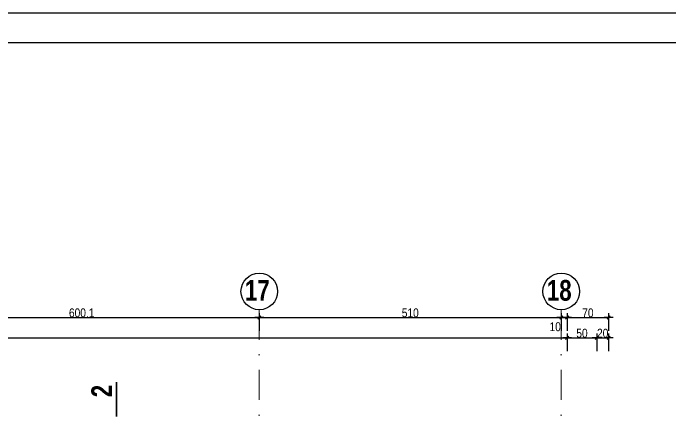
# Model space of a CAD drawing. Header units: centimetres. Extents: x 10803 to 23268, y -4986 to -786.
# Drawn here: x 17498 to 18609, y -1473 to -786 of the extents above; entities that cross this region are included whole.
import ezdxf
from ezdxf.enums import TextEntityAlignment as Align

# ---------------------------------------------------------------- set-up
doc = ezdxf.new("R2010")
doc.units = ezdxf.units.CM
doc.header["$PDMODE"] = 1
doc.header["$PDSIZE"] = -2
doc.linetypes.add('TIRETPTX2', pattern=[50.8, 25.4, -12.7, 0, -12.7])
for name, color, linetype in [('01_cote_gen', 4, 'Continuous'), ('01_texte', 230, 'Continuous'), ('AA_COTES', 2, 'Continuous')]:
    doc.layers.add(name, color=color, linetype=linetype)
doc.layers.add('01_tram_axes', color=2, linetype='TIRETPTX2', lineweight=9)
doc.styles.add('impact', font='impact.ttf')
doc.styles.add('STYLE2', font='ARIALN.TTF')
doc.dimstyles.new('JB50', dxfattribs={"dimscale": 0.1, "dimtxt": 150, "dimasz": 15, "dimexe": 0.1, "dimexo": 0.1, "dimgap": 0.09, "dimtad": 1, "dimdec": 1, "dimdsep": 46, "dimtxsty": 'STYLE2', "dimblk1": 'BOND_G', "dimblk2": 'BOND_D', "dimsah": 1, "dimcen": 1.5, "dimdle": 0.01, "dimse1": 1, "dimse2": 1, "dimclrd": 4, "dimclre": 2, "dimclrt": 6, "dimazin": 2, "dimtfac": 2.333333, "dimtdec": 1, "dimtix": 1, "dimtmove": 2, "dimatfit": 3, "dimldrblk": 'BOND_G', "dimfxl": 1, "dimtolj": 1, "dimtzin": 0, "dimarcsym": 0})

# ---------------------------------------------------------------- blocks, each defined once
blk = doc.blocks.new('BOND_G')
at = {"layer": 'AA_COTES', "color": 0}
for p, q in [((0, -5), (0, 15)), ((5, 0), (-5, 0)), ((1.77, 1.77), (-1.77, -1.77))]:
    blk.add_line(p, q, dxfattribs=at)
blk = doc.blocks.new('BOND_D')
at = {"layer": 'AA_COTES', "color": 0}
for p, q in [((5, 0), (-5, 0)), ((-1.77, -1.77), (1.77, 1.77)), ((0, 5), (0, -15))]:
    blk.add_line(p, q, dxfattribs=at)
blk = doc.blocks.new('*D1718')
at = {"layer": '01_cote_gen', "color": 4, "lineweight": -2, "transparency": 16777216}
blk.add_line((17314.9, -1300), (17911.9, -1300), dxfattribs=at)
at = {"layer": 'Defpoints', "color": 0, "lineweight": 0, "transparency": 16777216}
for p in [(17913.4, -1300), (17313.4, -1397.6), (17913.4, -1397.6)]:
    blk.add_point(p, dxfattribs=at)
at = {"layer": '01_cote_gen', "color": 4, "lineweight": -2, "transparency": 16777216, "xscale": 1.5, "yscale": 1.5, "zscale": 1.5, "rotation": 180}
blk.add_blockref('BOND_G', (17313.4, -1300), dxfattribs=at)
at = {"layer": '01_cote_gen', "color": 4, "lineweight": -2, "transparency": 16777216, "xscale": 1.5, "yscale": 1.5, "zscale": 1.5}
blk.add_blockref('BOND_D', (17913.4, -1300), dxfattribs=at)
at = {"layer": '01_cote_gen', "color": 6, "transparency": 16777216, "insert": (17613.4, -1292.3), "char_height": 15, "attachment_point": 5, "style": 'STYLE2'}
blk.add_mtext('\\A1;600.1', dxfattribs=at)
blk = doc.blocks.new('*D1719')
at = {"layer": '01_cote_gen', "color": 4, "lineweight": -2, "transparency": 16777216}
blk.add_line((17914.9, -1300), (18421.9, -1300), dxfattribs=at)
at = {"layer": 'Defpoints', "color": 0, "lineweight": 0, "transparency": 16777216}
for p in [(18423.4, -1300), (17913.4, -1409.4), (18423.4, -1409.4)]:
    blk.add_point(p, dxfattribs=at)
at = {"layer": '01_cote_gen', "color": 4, "lineweight": -2, "transparency": 16777216, "xscale": 1.5, "yscale": 1.5, "zscale": 1.5, "rotation": 180}
blk.add_blockref('BOND_G', (17913.4, -1300), dxfattribs=at)
at = {"layer": '01_cote_gen', "color": 4, "lineweight": -2, "transparency": 16777216, "xscale": 1.5, "yscale": 1.5, "zscale": 1.5}
blk.add_blockref('BOND_D', (18423.4, -1300), dxfattribs=at)
at = {"layer": '01_cote_gen', "color": 6, "transparency": 16777216, "insert": (18168.4, -1292.3), "char_height": 15, "attachment_point": 5, "style": 'STYLE2'}
blk.add_mtext('\\A1;510', dxfattribs=at)
blk = doc.blocks.new('*D1726')
at = {"layer": '01_cote_gen', "color": 4, "lineweight": -2, "transparency": 16777216}
blk.add_line((16287, -1334.4), (18431.9, -1334.4), dxfattribs=at)
at = {"layer": 'Defpoints', "color": 0, "lineweight": 0, "transparency": 16777216}
for p in [(18433.4, -1334.4), (16285.5, -1523.4), (18433.4, -1542.1)]:
    blk.add_point(p, dxfattribs=at)
at = {"layer": '01_cote_gen', "color": 4, "lineweight": -2, "transparency": 16777216, "xscale": 1.5, "yscale": 1.5, "zscale": 1.5, "rotation": 180}
blk.add_blockref('BOND_G', (16285.5, -1334.4), dxfattribs=at)
at = {"layer": '01_cote_gen', "color": 4, "lineweight": -2, "transparency": 16777216, "xscale": 1.5, "yscale": 1.5, "zscale": 1.5}
blk.add_blockref('BOND_D', (18433.4, -1334.4), dxfattribs=at)
at = {"layer": '01_cote_gen', "color": 6, "lineweight": 0, "transparency": 16777216, "insert": (17359.4, -1326.7), "char_height": 15, "attachment_point": 5, "style": 'STYLE2'}
blk.add_mtext('\\A1;2148', dxfattribs=at)
blk = doc.blocks.new('*D1514')
at = {"layer": '01_cote_gen', "color": 4, "lineweight": -2, "transparency": 16777216}
blk.add_line((18424.9, -1300), (18431.9, -1300), dxfattribs=at)
at = {"layer": 'Defpoints', "color": 0, "lineweight": 0, "transparency": 16777216}
for p in [(18433.4, -1300), (18423.4, -1322.5), (18433.4, -1326.9)]:
    blk.add_point(p, dxfattribs=at)
at = {"layer": '01_cote_gen', "color": 4, "lineweight": -2, "transparency": 16777216, "xscale": 1.5, "yscale": 1.5, "zscale": 1.5, "rotation": 180}
blk.add_blockref('BOND_G', (18423.4, -1300), dxfattribs=at)
at = {"layer": '01_cote_gen', "color": 4, "lineweight": -2, "transparency": 16777216, "xscale": 1.5, "yscale": 1.5, "zscale": 1.5}
blk.add_blockref('BOND_D', (18433.4, -1300), dxfattribs=at)
at = {"layer": '01_cote_gen', "color": 6, "lineweight": 0, "transparency": 16777216, "insert": (18413.2, -1315.7), "char_height": 15, "attachment_point": 5, "style": 'STYLE2'}
blk.add_mtext('\\A1;10', dxfattribs=at)
blk = doc.blocks.new('*D1933')
at = {"layer": '01_cote_gen', "color": 4, "lineweight": -2, "transparency": 16777216}
blk.add_line((18434.9, -1300), (18501.9, -1300), dxfattribs=at)
at = {"layer": 'Defpoints', "color": 0, "lineweight": 0, "transparency": 16777216}
for p in [(18433.4, -1307.5), (18503.4, -1300), (18503.4, -1558.6)]:
    blk.add_point(p, dxfattribs=at)
at = {"layer": '01_cote_gen', "color": 4, "lineweight": -2, "transparency": 16777216, "xscale": 1.5, "yscale": 1.5, "zscale": 1.5, "rotation": 180}
blk.add_blockref('BOND_G', (18433.4, -1300), dxfattribs=at)
at = {"layer": '01_cote_gen', "color": 4, "lineweight": -2, "transparency": 16777216, "xscale": 1.5, "yscale": 1.5, "zscale": 1.5}
blk.add_blockref('BOND_D', (18503.4, -1300), dxfattribs=at)
at = {"layer": '01_cote_gen', "color": 6, "lineweight": 0, "transparency": 16777216, "insert": (18468.4, -1292.3), "char_height": 15, "attachment_point": 5, "style": 'STYLE2'}
blk.add_mtext('\\A1;70', dxfattribs=at)
blk = doc.blocks.new('*D1934')
at = {"layer": '01_cote_gen', "color": 4, "lineweight": -2, "transparency": 16777216}
blk.add_line((18434.9, -1334.4), (18481.9, -1334.4), dxfattribs=at)
at = {"layer": 'Defpoints', "color": 0, "lineweight": 0, "transparency": 16777216}
for p in [(18483.4, -1334.4), (18433.4, -1348.5), (18483.4, -1577.6)]:
    blk.add_point(p, dxfattribs=at)
at = {"layer": '01_cote_gen', "color": 4, "lineweight": -2, "transparency": 16777216, "xscale": 1.5, "yscale": 1.5, "zscale": 1.5, "rotation": 180}
blk.add_blockref('BOND_G', (18433.4, -1334.4), dxfattribs=at)
at = {"layer": '01_cote_gen', "color": 4, "lineweight": -2, "transparency": 16777216, "xscale": 1.5, "yscale": 1.5, "zscale": 1.5}
blk.add_blockref('BOND_D', (18483.4, -1334.4), dxfattribs=at)
at = {"layer": '01_cote_gen', "color": 6, "lineweight": 0, "transparency": 16777216, "insert": (18458.4, -1326.7), "char_height": 15, "attachment_point": 5, "style": 'STYLE2'}
blk.add_mtext('\\A1;50', dxfattribs=at)
blk = doc.blocks.new('*D1515')
at = {"layer": '01_cote_gen', "color": 4, "lineweight": -2, "transparency": 16777216}
blk.add_line((18484.9, -1334.4), (18501.9, -1334.4), dxfattribs=at)
at = {"layer": 'Defpoints', "color": 0, "lineweight": 0, "transparency": 16777216}
for p in [(18503.4, -1322.5), (18483.4, -1338.6), (18503.4, -1334.4)]:
    blk.add_point(p, dxfattribs=at)
at = {"layer": '01_cote_gen', "color": 4, "lineweight": -2, "transparency": 16777216, "xscale": 1.5, "yscale": 1.5, "zscale": 1.5, "rotation": 180}
blk.add_blockref('BOND_G', (18483.4, -1334.4), dxfattribs=at)
at = {"layer": '01_cote_gen', "color": 4, "lineweight": -2, "transparency": 16777216, "xscale": 1.5, "yscale": 1.5, "zscale": 1.5}
blk.add_blockref('BOND_D', (18503.4, -1334.4), dxfattribs=at)
at = {"layer": '01_cote_gen', "color": 6, "lineweight": 0, "transparency": 16777216, "insert": (18493.4, -1326.7), "char_height": 15, "attachment_point": 5, "style": 'STYLE2'}
blk.add_mtext('\\A1;20', dxfattribs=at)

msp = doc.modelspace()

# ---------------------------------------------------------------- linework, layer by layer
at = {"layer": '01_cote_gen'}
msp.add_line((23267.59, -785.67), (13149.26, -785.67), dxfattribs=at)
at = {"layer": '01_texte'}
msp.add_line((23217.59, -835.67), (13199.26, -835.67), dxfattribs=at)
at = {"layer": '01_texte', "const_width": 3}
msp.add_lwpolyline([(17672.36, -1409.28), (17672.36, -1467.78)], dxfattribs=at)
at = {"layer": '01_texte'}
for centre in [(17913.43, -1255.98), (18423.43, -1255.98)]:
    msp.add_circle(centre, 30.98, dxfattribs=at)
at = {"layer": '01_tram_axes', "ltscale": 2}
for p, q in [((17913.43, -1286.96), (17913.43, -4871.07)), ((18423.43, -1286.96), (18423.43, -4871.07))]:
    msp.add_line(p, q, dxfattribs=at)

# ---------------------------------------------------------------- texts
at = {"layer": '01_texte', "style": 'impact'}
for s, p in [('17', (17910.09, -1254.1)), ('18', (18420.09, -1254.1))]:
    msp.add_text(s, height=35, dxfattribs=at).set_placement(p, align=Align.MIDDLE_CENTER)
msp.add_text('2', height=35, rotation=90, dxfattribs=at).set_placement((17675.21, -1424.36), align=Align.BOTTOM_CENTER)

# ---------------------------------------------------------------- dimensions: what is measured, and where the dimension line sits
at = {"layer": '01_cote_gen'}
for base, p1, p2, picture, middle in [((17913.43, -1299.97), (17313.37, -1397.56), (17913.43, -1397.56), '*D1718', (17613.4, -1292.3)), ((18423.43, -1299.97), (17913.43, -1409.45), (18423.43, -1409.45), '*D1719', (18168.43, -1292.3))]:
    dim = msp.add_linear_dim(base=base, p1=p1, p2=p2, dimstyle='JB50', dxfattribs=at)
    dim.commit()
    dim.dimension.update_dxf_attribs({"geometry": picture, "text_midpoint": middle})
at = {"layer": '01_cote_gen', "lineweight": 0}
for base, p1, p2, picture, middle in [((18503.43, -1299.97), (18433.43, -1307.47), (18503.43, -1558.61), '*D1933', (18468.43, -1292.3)), ((18433.43, -1334.38), (16285.46, -1523.44), (18433.43, -1542.09), '*D1726', (17359.44, -1326.71)), ((18483.43, -1334.38), (18433.43, -1348.48), (18483.43, -1577.61), '*D1934', (18458.43, -1326.71)), ((18503.43, -1334.38), (18483.43, -1338.61), (18503.43, -1322.47), '*D1515', (18493.43, -1326.71))]:
    dim = msp.add_linear_dim(base=base, p1=p1, p2=p2, dimstyle='JB50', dxfattribs=at)
    dim.commit()
    dim.dimension.update_dxf_attribs({"geometry": picture, "text_midpoint": middle})
dim = msp.add_linear_dim(base=(18433.43, -1299.97), p1=(18423.43, -1322.47), p2=(18433.43, -1326.88), dimstyle='JB50', dxfattribs=at)
dim.commit()
dim.dimension.update_dxf_attribs({"geometry": '*D1514', "text_midpoint": (18413.23, -1315.73), "dimtype": 160})

doc.saveas('drawing.dxf')
